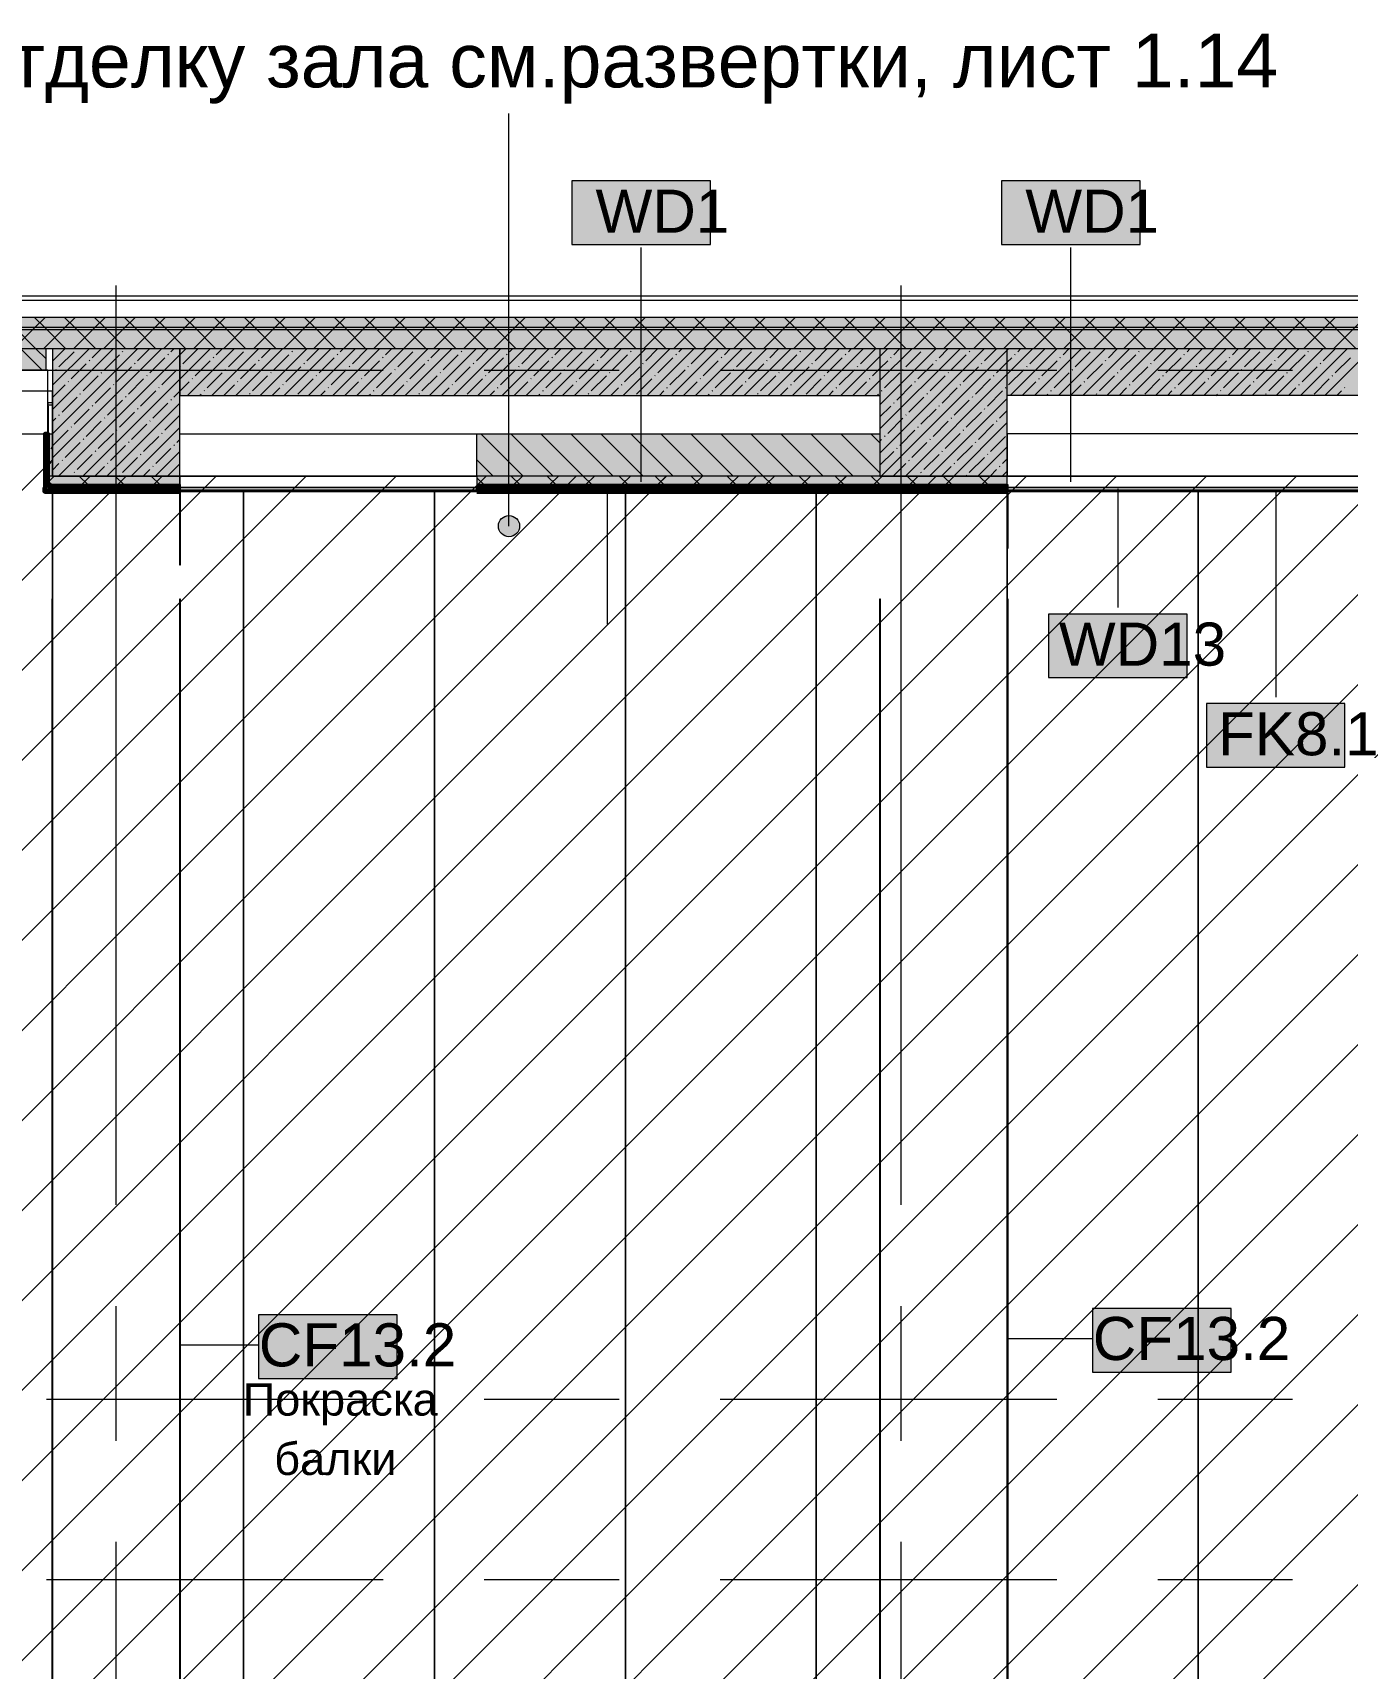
# Model space of a CAD drawing. Header units: millimetres. Extents: x -3817 to 677485, y -22715 to 103890.
# Drawn here: x 349109 to 355306, y 22800 to 30509 of the extents above; entities that cross this region are included whole.
import ezdxf

# ---------------------------------------------------------------- set-up
doc = ezdxf.new("R2010")
doc.units = ezdxf.units.MM
doc.layers.add('PDF _Геометрия', color=7, linetype='Continuous', true_color=0x1d1d1d)
doc.layers.add('PDF _Сплошная заливка', color=7, linetype='Continuous', true_color=0xffffff)
doc.layers.add('PDF _Текст', color=7, linetype='Continuous')
doc.styles.add('PDF GOST-Common', font='arial.ttf')

msp = doc.modelspace()

# ---------------------------------------------------------------- hatches: boundary and pattern name
at = {"layer": 'PDF _Сплошная заливка', "transparency": 33554559}
h = msp.add_hatch(color=256, dxfattribs=at)
h.paths.add_polyline_path([(361002.9, 29119), (361002.9, 29169), (346903.1, 29169), (346903.1, 29119), (360902.9, 29119)], flags=0)
h.paths.add_polyline_path([(345591.4, 29119), (346003.1, 29119), (346003.1, 29169), (345103.1, 29169), (345103.1, 29119)], flags=0)
h.paths.add_polyline_path([(344203.1, 29119), (344203.1, 29169), (343303.1, 29169), (343303.1, 29119), (343578.4, 29119)], flags=0)
h.paths.add_polyline_path([(342403.1, 29119), (342403.1, 29169), (340981.9, 29169), (340981.9, 29119), (342236.4, 29119)], flags=0)
h = msp.add_hatch(color=256, dxfattribs=at)
h.paths.add_polyline_path([(360902.9, 29019), (360902.9, 29119), (346903.1, 29119), (346903.1, 29019), (359682.5, 29019)], flags=0)
h.paths.add_polyline_path([(342403.1, 29019), (342403.1, 29119), (340981.9, 29119), (340981.9, 29019), (342236.4, 29019)], flags=0)
h.paths.add_polyline_path([(344203.1, 29019), (344203.1, 29119), (343303.1, 29119), (343303.1, 29019), (343578.4, 29019)], flags=0)
h.paths.add_polyline_path([(345103.1, 29019), (346003.1, 29019), (346003.1, 29119), (345103.1, 29119)], flags=0)
h = msp.add_hatch(color=256, dxfattribs=at)
h.paths.add_polyline_path([(347841.1, 28819), (347841.1, 28919), (349172.4, 28919), (349172.4, 29019), (346903.1, 29019), (346903.1, 28819), (347604.4, 28819)], flags=0)
h.paths.add_polyline_path([(341602.9, 28819), (342062.9, 28819), (342062.9, 28909), (342403.1, 28909), (342403.1, 29019), (341602.9, 29019), (341602.9, 28876.4)], flags=0)
h.paths.add_polyline_path([(341002.9, 28819), (341002.9, 29019), (340753.1, 29019), (340753.1, 28819), (340894.3, 28819)], flags=0)
h.paths.add_polyline_path([(343303.1, 28819), (344203.1, 28819), (344203.1, 29019), (343303.1, 29019)], flags=0)
h.paths.add_polyline_path([(345383.1, 28819), (345403.1, 28819), (345403.1, 29019), (345103.1, 29019), (345103.1, 28819)], flags=0)
for color, points in [(256, [(349202.9, 28419.1), (349802.9, 28419.2), (349802.9, 29019), (349202.9, 29019), (349202.9, 28441.7)]), (256, [(353102.9, 28419), (353702.9, 28419.7), (353702.9, 29019), (353102.9, 29019), (353102.9, 28419.5)]), (256, [(352972.5, 28419), (353102.9, 28419), (353102.9, 28619), (351202.9, 28619), (351202.9, 28419)]), (7, [(351354.2, 28133.4), (351389.5, 28148), (351404.2, 28183.4), (351389.5, 28218.7), (351354.2, 28233.4), (351318.8, 28218.7), (351304.2, 28183.4), (351318.8, 28148)])]:
    msp.add_hatch(color=color, dxfattribs=at).paths.add_polyline_path(points)
h = msp.add_hatch(color=256, dxfattribs=at)
h.paths.add_polyline_path([(359682.5, 28799), (360302.9, 28799), (360302.9, 29019), (357902.9, 29019), (357902.9, 28799), (358340.5, 28799)], flags=0)
h.paths.add_polyline_path([(357302.9, 28799), (357302.9, 29019), (353702.9, 29019), (353702.9, 28799), (356998.5, 28799)], flags=0)
h.paths.add_polyline_path([(353102.9, 28799), (353102.9, 29019), (349802.9, 29019), (349802.9, 28799), (352972.5, 28799)], flags=0)
at = {"layer": 'PDF _Сплошная заливка', "true_color": 0xff0080, "transparency": 33554559}
msp.add_hatch(color=230, dxfattribs=at).paths.add_polyline_path([(349165.9, 28366), (349182.9, 28366), (349180.9, 28618.5), (349165.9, 28618.5), (349165.9, 28582.3)])
at = {"layer": 'PDF _Сплошная заливка', "transparency": 33554559}
h = msp.add_hatch(color=256, dxfattribs=at)
h.paths.add_polyline_path([(357242.9, 28418.5), (357242.9, 28618.5), (355462.9, 28618.5), (355462.9, 28418.5), (356998.5, 28418.5)], flags=0)
h.paths.add_polyline_path([(353702.9, 28418.5), (353702.7, 28419), (353642.9, 28418.5)], flags=0)
h = msp.add_hatch(color=256, dxfattribs=at)
h.paths.add_polyline_path([(349182.9, 28379), (349802.9, 28379.1), (349802.9, 28419), (349182.9, 28419)], flags=0)
h.paths.add_polyline_path([(351202.9, 28379.2), (353702.9, 28379.5), (353702.9, 28419), (351202.9, 28419), (351202.9, 28397)], flags=0)
h.paths.add_polyline_path([(355462.9, 28379.7), (357862.9, 28380), (357862.9, 28419), (355462.9, 28418.5), (355462.9, 28397)], flags=0)
at = {"layer": 'PDF _Сплошная заливка', "true_color": 0xff8000, "transparency": 33554559}
h = msp.add_hatch(color=30, dxfattribs=at)
h.paths.add_polyline_path([(349802.9, 28349), (349802.9, 28366), (349165.9, 28366), (349165.9, 28349)], flags=0)
h.paths.add_polyline_path([(357849.9, 28349), (357849.9, 28366), (355462.9, 28366), (355462.9, 28349), (357832.9, 28349)], flags=0)
h.paths.add_polyline_path([(352972.5, 28349), (353702.9, 28351), (353702.9, 28366), (351202.9, 28366), (351202.9, 28349)], flags=0)

# ---------------------------------------------------------------- linework, layer by layer
at = {"layer": 'PDF _Геометрия', "color": 7, "lineweight": 9}
for points in [[(351354.2, 28183.4), (351354.2, 30129.1)], [(351977.3, 28392.8), (351977.1, 29497.3)], [(354003, 28392.5), (354003, 29497.3)], [(346903.1, 29249), (360902.9, 29249), (361052.9, 29249), (361132.9, 29249), (361132.9, 28419)], [(346903.1, 29169), (360902.9, 29169), (361002.9, 29169), (361052.9, 29169), (361052.9, 28419)], [(361002.9, 28419), (361002.9, 29119), (360902.9, 29119), (346903.1, 29119)], [(361027.9, 29109), (346903.1, 29109)], [(349172.4, 29019), (346903.1, 29019)], [(360302.9, 29019), (349802.9, 29019)], [(349202.9, 28419), (349182.9, 28419)], [(349802.9, 28379.1), (349202.9, 28379), (349182.9, 28379)], [(353702.9, 28379.5), (351202.9, 28379.2)], [(351817, 28357.5), (351817, 27720.8)], [(354223.7, 28359.5), (354223.7, 27799.4)], [(354968.3, 28352), (354968.3, 27376.8)], [(349803.9, 24324.3), (350173.8, 24324.3)], [(353704.9, 24354.3), (354104.9, 24354.3)]]:
    msp.add_lwpolyline(points, dxfattribs=at)
for points in [[(352303.7, 29811.2), (351650.6, 29811.2), (351650.6, 29511.2), (352303.7, 29511.2)], [(354329.5, 29811.2), (353676.4, 29811.2), (353676.4, 29511.2), (354329.5, 29511.2)], [(349802.9, 29019), (349202.9, 29019), (349202.9, 28419), (349802.9, 28419)], [(353702.9, 29019), (353102.9, 29019), (353102.9, 28419), (353702.9, 28419)], [(354550.3, 27769.2), (353897.2, 27769.2), (353897.2, 27469.2), (354550.3, 27469.2)], [(355294.8, 27346.7), (354641.7, 27346.7), (354641.7, 27046.7), (355294.8, 27046.7)], [(350827, 24466.2), (350173.8, 24466.2), (350173.8, 24166.2), (350827, 24166.2)], [(354758, 24496.2), (354104.9, 24496.2), (354104.9, 24196.2), (354758, 24196.2)]]:
    msp.add_lwpolyline(points, close=True, dxfattribs=at)
at = {"layer": 'PDF _Геометрия', "color": 253, "lineweight": 9, "true_color": 0xaaaaaa}
for points in [[(349502.9, 24983.7), (349502.9, 26817.1), (349502.9, 29317.1)], [(353202.9, 24983.7), (353202.9, 26817.1), (353202.9, 29317.1)], [(349174.1, 28919), (350761.6, 28919)], [(351237.9, 28919), (351872.9, 28919)], [(352349.1, 28919), (353936.6, 28919)], [(354412.9, 28919), (355047.9, 28919)], [(349502.9, 23872.4), (349502.9, 24507.4)], [(353202.9, 23872.4), (353202.9, 24507.4)], [(349174.1, 24069), (350761.6, 24069)], [(351237.9, 24069), (351872.9, 24069)], [(352349.1, 24069), (353936.6, 24069)], [(354412.9, 24069), (355047.9, 24069)], [(349502.9, 21808.7), (349502.9, 23396.2)], [(353202.9, 21808.7), (353202.9, 23396.2)], [(349174.1, 23219), (350761.6, 23219)], [(351237.9, 23219), (351872.9, 23219)], [(352349.1, 23219), (353936.6, 23219)], [(354412.9, 23219), (355047.9, 23219)]]:
    msp.add_lwpolyline(points, dxfattribs=at)
at = {"layer": 'PDF _Геометрия', "color": 9, "lineweight": 9, "true_color": 0xc0c0c0}
for points in [[(360302.9, 29019), (360302.9, 28799), (358122.9, 28799), (360302.9, 28799), (360302.9, 28779), (360302.9, 28419), (360652.9, 28419), (360682.9, 28419), (360902.9, 28419), (360902.9, 29019), (346903.1, 29019), (346903.1, 29269), (360902.9, 29269), (361132.9, 29269), (361152.9, 29269), (361152.9, 28419), (361152.9, 27519), (361152.9, 25697), (361852.9, 25697), (364952.9, 25697), (366180.5, 25697)], [(346903.1, 29019), (346903.1, 28819), (347841.1, 28819), (347841.1, 28919), (349172.4, 28919), (349172.4, 29019)], [(349802.9, 29019), (349802.9, 28799), (353102.9, 28799)], [(349182.9, 28618.5), (349180.9, 28618.5), (349180.9, 28749), (349182.9, 28749), (349182.9, 28618.5), (349202.9, 28618.5), (349202.9, 28819), (349182.9, 28819)], [(349180.9, 28766), (349202.9, 28766), (349202.9, 28819), (349180.9, 28819)], [(349202.9, 28766), (349202.9, 28753), (349180.9, 28753)], [(349802.9, 28419.1), (349802.9, 28366.1), (349202.9, 28366), (349182.9, 28366), (349182.9, 28379), (349182.9, 28419), (349182.9, 28618.5), (349182.9, 28766)], [(357302.9, 28799), (353702.9, 28799)], [(349181.9, 28751), (349181.9, 28753)], [(349202.9, 28419), (349202.9, 28618.5)], [(351202.9, 28419), (351202.9, 28619), (353102.9, 28619), (353102.9, 28419), (351202.9, 28419), (349802.9, 28419), (349802.9, 28619), (351202.9, 28619)], [(355462.9, 28618.5), (357242.9, 28618.5), (357242.9, 28418.5), (355462.9, 28418.5), (353702.9, 28418.5), (353642.9, 28418.5)], [(355462.9, 28418.5), (355462.9, 28618.5), (353702.9, 28618.5), (353702.9, 28418.5)], [(342052.9, 21345.9), (349202.9, 28495.9)], [(342052.9, 20921.6), (349550.3, 28419)], [(342052.9, 20497.4), (349974.5, 28419)], [(342052.9, 20073.1), (350398.8, 28419)], [(342052.9, 19648.9), (350823, 28419)], [(342052.9, 19224.6), (351247.3, 28419)], [(342052.9, 18800.3), (351671.6, 28419)], [(342052.9, 18376.1), (352095.8, 28419)], [(342052.9, 17951.8), (352520.1, 28419)], [(342052.9, 17527.5), (352944.4, 28419)], [(342099.6, 17150), (353368.6, 28419)], [(342523.9, 17150), (353792.9, 28419)], [(342948.2, 17150), (354217.2, 28419)], [(343372.4, 17150), (354641.4, 28419)], [(343796.7, 17150), (355065.7, 28419)], [(344220.9, 17150), (355489.9, 28419)], [(344645.2, 17150), (355914.2, 28419)], [(345069.5, 17150), (356338.5, 28419)], [(345493.7, 17150), (356762.7, 28419)], [(345918, 17150), (357187, 28419)], [(346342.3, 17150), (357611.3, 28419)], [(349804.9, 28366), (351202.9, 28366), (351202.9, 28353), (351202.9, 28351), (349804.9, 28351), (349804.9, 27999), (349802.9, 27999), (349802.9, 28379.1), (349804.9, 28379.1), (349804.9, 28353), (351202.9, 28353), (349804.9, 28353)], [(353102.9, 28419.5), (351202.9, 28419.2), (351202.9, 28366.2), (353702.9, 28366.5), (353702.9, 28419.5)], [(353702.9, 28366), (353702.9, 28353)], [(353705.9, 28366), (355462.9, 28366), (355462.9, 28353), (353705.9, 28353)], [(346766.5, 17150), (357882.9, 28266.4)], [(347190.8, 17150), (357882.9, 27842.1)], [(347615.1, 17150), (357882.9, 27417.8)], [(348039.3, 17150), (357882.9, 26993.6)], [(348463.6, 17150), (357882.9, 26569.3)], [(348887.9, 17150), (357882.9, 26145)], [(349312.1, 17150), (357882.9, 25720.8)]]:
    msp.add_lwpolyline(points, dxfattribs=at)
at = {"layer": 'PDF _Геометрия', "lineweight": 9}
for points in [[(349124.7, 29019), (349024.7, 29119), (348974.7, 29169)], [(349018.9, 29019), (349118.9, 29119), (349168.9, 29169)], [(349266.1, 29019), (349166.1, 29119), (349116.1, 29169)], [(349160.3, 29019), (349260.3, 29119), (349310.3, 29169)], [(349407.5, 29019), (349307.5, 29119), (349257.5, 29169)], [(349301.7, 29019), (349401.7, 29119), (349451.7, 29169)], [(349548.9, 29019), (349448.9, 29119), (349398.9, 29169)], [(349443.1, 29019), (349543.1, 29119), (349593.1, 29169)], [(349690.4, 29019), (349590.4, 29119), (349540.4, 29169)], [(349584.6, 29019), (349684.6, 29119), (349734.6, 29169)], [(349831.8, 29019), (349731.8, 29119), (349681.8, 29169)], [(349726, 29019), (349826, 29119), (349876, 29169)], [(349973.2, 29019), (349873.2, 29119), (349823.2, 29169)], [(349867.4, 29019), (349967.4, 29119), (350017.4, 29169)], [(350114.6, 29019), (350014.6, 29119), (349964.6, 29169)], [(350008.8, 29019), (350108.8, 29119), (350158.8, 29169)], [(350256.1, 29019), (350156.1, 29119), (350106.1, 29169)], [(350150.3, 29019), (350250.3, 29119), (350300.3, 29169)], [(350397.5, 29019), (350297.5, 29119), (350247.5, 29169)], [(350291.7, 29019), (350391.7, 29119), (350441.7, 29169)], [(350538.9, 29019), (350438.9, 29119), (350388.9, 29169)], [(350433.1, 29019), (350533.1, 29119), (350583.1, 29169)], [(350680.3, 29019), (350580.3, 29119), (350530.3, 29169)], [(350574.5, 29019), (350674.5, 29119), (350724.5, 29169)], [(350821.7, 29019), (350721.7, 29119), (350671.7, 29169)], [(350715.9, 29019), (350815.9, 29119), (350865.9, 29169)], [(350963.2, 29019), (350863.2, 29119), (350813.2, 29169)], [(350857.4, 29019), (350957.4, 29119), (351007.4, 29169)], [(351104.6, 29019), (351004.6, 29119), (350954.6, 29169)], [(350998.8, 29019), (351098.8, 29119), (351148.8, 29169)], [(351246, 29019), (351146, 29119), (351096, 29169)], [(351140.2, 29019), (351240.2, 29119), (351290.2, 29169)], [(351387.4, 29019), (351287.4, 29119), (351237.4, 29169)], [(351281.6, 29019), (351381.6, 29119), (351431.6, 29169)], [(351528.8, 29019), (351428.8, 29119), (351378.8, 29169)], [(351423, 29019), (351523, 29119), (351573, 29169)], [(351670.3, 29019), (351570.3, 29119), (351520.3, 29169)], [(351564.5, 29019), (351664.5, 29119), (351714.5, 29169)], [(351811.7, 29019), (351711.7, 29119), (351661.7, 29169)], [(351705.9, 29019), (351805.9, 29119), (351855.9, 29169)], [(351953.1, 29019), (351853.1, 29119), (351803.1, 29169)], [(351847.3, 29019), (351947.3, 29119), (351997.3, 29169)], [(352094.5, 29019), (351994.5, 29119), (351944.5, 29169)], [(351988.7, 29019), (352088.7, 29119), (352138.7, 29169)], [(352236, 29019), (352136, 29119), (352086, 29169)], [(352130.2, 29019), (352230.1, 29119), (352280.1, 29169)], [(352377.4, 29019), (352277.4, 29119), (352227.4, 29169)], [(352271.6, 29019), (352371.6, 29119), (352421.6, 29169)], [(352518.8, 29019), (352418.8, 29119), (352368.8, 29169)], [(352413, 29019), (352513, 29119), (352563, 29169)], [(352660.2, 29019), (352560.2, 29119), (352510.2, 29169)], [(352554.4, 29019), (352654.4, 29119), (352704.4, 29169)], [(352801.6, 29019), (352701.6, 29119), (352651.6, 29169)], [(352695.8, 29019), (352795.8, 29119), (352845.8, 29169)], [(352943.1, 29019), (352843.1, 29119), (352793.1, 29169)], [(352837.3, 29019), (352937.3, 29119), (352987.3, 29169)], [(353084.5, 29019), (352984.5, 29119), (352934.5, 29169)], [(352978.7, 29019), (353078.7, 29119), (353128.7, 29169)], [(353225.9, 29019), (353125.9, 29119), (353075.9, 29169)], [(353120.1, 29019), (353220.1, 29119), (353270.1, 29169)], [(353367.3, 29019), (353267.3, 29119), (353217.3, 29169)], [(353261.5, 29019), (353361.5, 29119), (353411.5, 29169)], [(353508.7, 29019), (353408.7, 29119), (353358.7, 29169)], [(353402.9, 29019), (353502.9, 29119), (353552.9, 29169)], [(353650.2, 29019), (353550.2, 29119), (353500.2, 29169)], [(353544.4, 29019), (353644.4, 29119), (353694.4, 29169)], [(353791.6, 29019), (353691.6, 29119), (353641.6, 29169)], [(353685.8, 29019), (353785.8, 29119), (353835.8, 29169)], [(353933, 29019), (353833, 29119), (353783, 29169)], [(353827.2, 29019), (353927.2, 29119), (353977.2, 29169)], [(354074.4, 29019), (353974.4, 29119), (353924.4, 29169)], [(353968.6, 29019), (354068.6, 29119), (354118.6, 29169)], [(354215.8, 29019), (354115.8, 29119), (354065.8, 29169)], [(354110, 29019), (354210, 29119), (354260, 29169)], [(354172.9, 28799), (354392.9, 29019), (354492.9, 29119), (354542.9, 29169)], [(354357.3, 29019), (354257.3, 29119), (354207.3, 29169)], [(354251.5, 29019), (354351.5, 29119), (354401.5, 29169)], [(354498.7, 29019), (354398.7, 29119), (354348.7, 29169)], [(354640.1, 29019), (354540.1, 29119), (354490.1, 29169)], [(354534.3, 29019), (354634.3, 29119), (354684.3, 29169)], [(354781.5, 29019), (354681.5, 29119), (354631.5, 29169)], [(354675.7, 29019), (354775.7, 29119), (354825.7, 29169)], [(354923, 29019), (354823, 29119), (354773, 29169)], [(354817.2, 29019), (354917.2, 29119), (354967.2, 29169)], [(355064.4, 29019), (354964.4, 29119), (354914.4, 29169)], [(354958.6, 29019), (355058.6, 29119), (355108.6, 29169)], [(355205.8, 29019), (355105.8, 29119), (355055.8, 29169)], [(355100, 29019), (355200, 29119), (355250, 29169)], [(355347.2, 29019), (355247.2, 29119), (355197.2, 29169)], [(355241.4, 29019), (355341.4, 29119), (355391.4, 29169)], [(349154, 28919), (349054, 29019)], [(349172.4, 28971.3), (349124.7, 29019)], [(349202.9, 28961.2), (349260.7, 29019)], [(349202.9, 28847.2), (349374.7, 29019)], [(349202.9, 28733.1), (349488.8, 29019)], [(349202.9, 28619.1), (349602.8, 29019)], [(349202.9, 28505), (349716.9, 29019)], [(349202.9, 29018.2), (349203.7, 29019)], [(349230.9, 28419), (349802.9, 28991), (349830.9, 29019)], [(349233.1, 28934.4), (349304.4, 29005.7)], [(349345, 28419), (349802.9, 28876.9), (349945, 29019)], [(349389.9, 28977.2), (349431.7, 29019)], [(349447, 28920.2), (349518.2, 28991.4)], [(349532.5, 29005.7), (349534.9, 29008.1)], [(349603.8, 28962.9), (349659.8, 29019)], [(349746.3, 28991.4), (349748.7, 28993.8)], [(349760.6, 29005.7), (349773.9, 29019)], [(349817.6, 28948.7), (349887.9, 29019)], [(349839, 28799), (350059, 29019)], [(349953.1, 28799), (350173.1, 29019)], [(349974.4, 28991.4), (350002, 29019)], [(350031.5, 28934.4), (350102.7, 29005.7)], [(350067.1, 28799), (350287.1, 29019)], [(350181.2, 28799), (350401.2, 29019)], [(350188.3, 28977.2), (350230.1, 29019)], [(350245.3, 28920.2), (350316.6, 28991.4)], [(350295.2, 28799), (350515.2, 29019)], [(350330.8, 29005.7), (350333.2, 29008.1)], [(350402.1, 28962.9), (350458.2, 29019)], [(350409.3, 28799), (350629.3, 29019)], [(350523.3, 28799), (350743.3, 29019)], [(350544.7, 28991.4), (350547.1, 28993.8)], [(350558.9, 29005.7), (350572.2, 29019)], [(350616, 28948.7), (350686.3, 29019)], [(350637.4, 28799), (350857.4, 29019)], [(350751.4, 28799), (350971.4, 29019)], [(350772.8, 28991.4), (350800.3, 29019)], [(350829.8, 28934.4), (350901.1, 29005.7)], [(350865.5, 28799), (351085.5, 29019)], [(350979.5, 28799), (351199.5, 29019)], [(350986.6, 28977.2), (351028.4, 29019)], [(351043.6, 28920.2), (351114.9, 28991.4)], [(351093.6, 28799), (351313.6, 29019)], [(351129.2, 29005.7), (351131.6, 29008.1)], [(351200.5, 28962.9), (351256.5, 29019)], [(351207.6, 28799), (351427.6, 29019)], [(351321.7, 28799), (351541.7, 29019)], [(351343, 28991.4), (351345.4, 28993.8)], [(351357.3, 29005.7), (351370.6, 29019)], [(351414.3, 28948.7), (351484.6, 29019)], [(351435.7, 28799), (351655.7, 29019)], [(351549.8, 28799), (351769.8, 29019)], [(351571.1, 28991.4), (351598.7, 29019)], [(351628.2, 28934.4), (351699.4, 29005.7)], [(351663.8, 28799), (351883.8, 29019)], [(351777.9, 28799), (351997.9, 29019)], [(351785, 28977.2), (351826.8, 29019)], [(351842, 28920.2), (351913.3, 28991.4)], [(351891.9, 28799), (352111.9, 29019)], [(351927.5, 29005.7), (351929.9, 29008.1)], [(351998.8, 28962.9), (352054.9, 29019)], [(352006, 28799), (352226, 29019)], [(352120, 28799), (352340, 29019)], [(352141.4, 28991.4), (352143.7, 28993.8)], [(352155.6, 29005.7), (352168.9, 29019)], [(352212.7, 28948.7), (352283, 29019)], [(352234.1, 28799), (352454.1, 29019)], [(352348.1, 28799), (352568.1, 29019)], [(352369.5, 28991.4), (352397, 29019)], [(352426.5, 28934.4), (352497.8, 29005.7)], [(352462.2, 28799), (352682.2, 29019)], [(352576.2, 28799), (352796.2, 29019)], [(352583.3, 28977.2), (352625.1, 29019)], [(352640.3, 28920.2), (352711.6, 28991.4)], [(352690.3, 28799), (352910.3, 29019)], [(352725.9, 29005.7), (352728.2, 29008.1)], [(352797.2, 28962.9), (352853.2, 29019)], [(352804.3, 28799), (353024.3, 29019)], [(352918.3, 28799), (353102.9, 28983.5), (353138.3, 29019)], [(352939.7, 28991.4), (352942.1, 28993.8)], [(352954, 29005.7), (352967.3, 29019)], [(353011, 28948.7), (353081.3, 29019)], [(353032.4, 28799), (353102.9, 28869.5), (353252.4, 29019)], [(353102.9, 28755.4), (353366.4, 29019)], [(353102.9, 28641.4), (353480.5, 29019)], [(353102.9, 28527.3), (353594.5, 29019)], [(353108.6, 28419), (353702.9, 29013.3), (353708.6, 29019)], [(353167.8, 28991.4), (353195.4, 29019)], [(353222.6, 28419), (353702.9, 28899.3), (353822.6, 29019)], [(353224.8, 28934.4), (353296.1, 29005.7)], [(353381.7, 28977.2), (353423.5, 29019)], [(353438.7, 28920.2), (353510, 28991.4)], [(353524.2, 29005.7), (353526.6, 29008.1)], [(353595.5, 28962.9), (353651.6, 29019)], [(353716.7, 28799), (353936.7, 29019)], [(353738.1, 28991.4), (353740.4, 28993.8)], [(353752.3, 29005.7), (353765.6, 29019)], [(353809.3, 28948.7), (353879.7, 29019)], [(353830.7, 28799), (354050.7, 29019)], [(353944.8, 28799), (354164.8, 29019)], [(353966.2, 28991.4), (353993.7, 29019)], [(354023.2, 28934.4), (354094.5, 29005.7)], [(354058.8, 28799), (354278.8, 29019)], [(354180, 28977.2), (354221.8, 29019)], [(354237, 28920.2), (354308.3, 28991.4)], [(354286.9, 28799), (354506.9, 29019)], [(354322.6, 29005.7), (354324.9, 29008.1)], [(354393.8, 28962.9), (354449.9, 29019)], [(354401, 28799), (354621, 29019)], [(354515, 28799), (354735, 29019)], [(354536.4, 28991.4), (354538.8, 28993.8)], [(354550.7, 29005.7), (354564, 29019)], [(354607.7, 28948.7), (354678, 29019)], [(354629.1, 28799), (354849.1, 29019)], [(354743.1, 28799), (354963.1, 29019)], [(354764.5, 28991.4), (354792.1, 29019)], [(354821.5, 28934.4), (354892.8, 29005.7)], [(354857.2, 28799), (355077.2, 29019)], [(354971.2, 28799), (355191.2, 29019)], [(354978.3, 28977.2), (355020.2, 29019)], [(355035.4, 28920.2), (355106.7, 28991.4)], [(355085.3, 28799), (355305.3, 29019)], [(355120.9, 29005.7), (355123.3, 29008.1)], [(355192.2, 28962.9), (355248.3, 29019)], [(355199.3, 28799), (355419.3, 29019)], [(349218.9, 28920.2), (349221.2, 28922.5)], [(349290.1, 28877.4), (349361.4, 28948.7)], [(349375.7, 28962.9), (349378, 28965.3)], [(349504, 28863.1), (349575.3, 28934.4)], [(349589.5, 28948.7), (349591.9, 28951)], [(349660.8, 28905.9), (349732.1, 28977.2)], [(349717.8, 28848.9), (349789.1, 28920.2)], [(349803.4, 28934.4), (349805.7, 28936.8)], [(349874.6, 28891.7), (349945.9, 28962.9)], [(349960.2, 28977.2), (349962.6, 28979.6)], [(350017.2, 28920.2), (350019.6, 28922.5)], [(350088.5, 28877.4), (350159.8, 28948.7)], [(350174, 28962.9), (350176.4, 28965.3)], [(350302.3, 28863.1), (350373.6, 28934.4)], [(350387.9, 28948.7), (350390.2, 28951)], [(350459.1, 28905.9), (350530.4, 28977.2)], [(350516.2, 28848.9), (350587.5, 28920.2)], [(350601.7, 28934.4), (350604.1, 28936.8)], [(350673, 28891.7), (350744.3, 28962.9)], [(350758.5, 28977.2), (350760.9, 28979.6)], [(350815.6, 28920.2), (350817.9, 28922.5)], [(350886.8, 28877.4), (350958.1, 28948.7)], [(350972.4, 28962.9), (350974.7, 28965.3)], [(351100.7, 28863.1), (351172, 28934.4)], [(351186.2, 28948.7), (351188.6, 28951)], [(351257.5, 28905.9), (351328.8, 28977.2)], [(351314.5, 28848.9), (351385.8, 28920.2)], [(351400.1, 28934.4), (351402.4, 28936.8)], [(351471.3, 28891.7), (351542.6, 28962.9)], [(351556.9, 28977.2), (351559.2, 28979.6)], [(351613.9, 28920.2), (351616.3, 28922.5)], [(351685.2, 28877.4), (351756.5, 28948.7)], [(351770.7, 28962.9), (351773.1, 28965.3)], [(351899, 28863.1), (351970.3, 28934.4)], [(351984.6, 28948.7), (351986.9, 28951)], [(352055.8, 28905.9), (352127.1, 28977.2)], [(352112.9, 28848.9), (352184.1, 28920.2)], [(352198.4, 28934.4), (352200.8, 28936.8)], [(352269.7, 28891.7), (352341, 28962.9)], [(352355.2, 28977.2), (352357.6, 28979.6)], [(352412.2, 28920.2), (352414.6, 28922.5)], [(352483.5, 28877.4), (352554.8, 28948.7)], [(352569.1, 28962.9), (352571.4, 28965.3)], [(352697.4, 28863.1), (352768.6, 28934.4)], [(352782.9, 28948.7), (352785.3, 28951)], [(352854.2, 28905.9), (352925.5, 28977.2)], [(352911.2, 28848.9), (352982.5, 28920.2)], [(352996.7, 28934.4), (352999.1, 28936.8)], [(353068, 28891.7), (353102.9, 28926.5), (353139.3, 28962.9)], [(353153.6, 28977.2), (353155.9, 28979.6)], [(353210.6, 28920.2), (353213, 28922.5)], [(353281.9, 28877.4), (353353.1, 28948.7)], [(353367.4, 28962.9), (353369.8, 28965.3)], [(353495.7, 28863.1), (353567, 28934.4)], [(353581.2, 28948.7), (353583.6, 28951)], [(353652.5, 28905.9), (353702.9, 28956.3), (353723.8, 28977.2)], [(353709.5, 28848.9), (353780.8, 28920.2)], [(353795.1, 28934.4), (353797.5, 28936.8)], [(353866.4, 28891.7), (353937.6, 28962.9)], [(353951.9, 28977.2), (353954.3, 28979.6)], [(354008.9, 28920.2), (354011.3, 28922.5)], [(354080.2, 28877.4), (354151.5, 28948.7)], [(354165.7, 28962.9), (354168.1, 28965.3)], [(354294.1, 28863.1), (354365.3, 28934.4)], [(354379.6, 28948.7), (354382, 28951)], [(354450.9, 28905.9), (354522.2, 28977.2)], [(354507.9, 28848.9), (354579.2, 28920.2)], [(354593.4, 28934.4), (354595.8, 28936.8)], [(354664.7, 28891.7), (354736, 28962.9)], [(354750.2, 28977.2), (354752.6, 28979.6)], [(354807.3, 28920.2), (354809.6, 28922.5)], [(354878.6, 28877.4), (354949.8, 28948.7)], [(354964.1, 28962.9), (354966.5, 28965.3)], [(355092.4, 28863.1), (355163.7, 28934.4)], [(355177.9, 28948.7), (355180.3, 28951)], [(355249.2, 28905.9), (355320.5, 28977.2)], [(349202.9, 28904.2), (349204.6, 28905.9)], [(349202.9, 28790.1), (349261.6, 28848.9)], [(349275.9, 28863.1), (349278.3, 28865.5)], [(349347.2, 28820.4), (349418.4, 28891.7)], [(349404.2, 28763.3), (349475.5, 28834.6)], [(349432.7, 28905.9), (349435.1, 28908.3)], [(349489.7, 28848.9), (349492.1, 28851.3)], [(349561, 28806.1), (349632.3, 28877.4)], [(349646.5, 28891.7), (349648.9, 28894)], [(349703.6, 28834.6), (349705.9, 28837)], [(349774.9, 28791.9), (349802.9, 28819.9), (349846.1, 28863.1)], [(349860.4, 28877.4), (349862.8, 28879.8)], [(349931.7, 28834.6), (350002.9, 28905.9)], [(350010.1, 28799), (350060, 28848.9)], [(350074.2, 28863.1), (350076.6, 28865.5)], [(350145.5, 28820.4), (350216.8, 28891.7)], [(350231, 28905.9), (350233.4, 28908.3)], [(350238.2, 28799), (350273.8, 28834.6)], [(350288.1, 28848.9), (350290.4, 28851.3)], [(350359.4, 28806.1), (350430.6, 28877.4)], [(350444.9, 28891.7), (350447.3, 28894)], [(350501.9, 28834.6), (350504.3, 28837)], [(350580.3, 28799), (350644.5, 28863.1)], [(350658.7, 28877.4), (350661.1, 28879.8)], [(350730, 28834.6), (350801.3, 28905.9)], [(350808.4, 28799), (350858.3, 28848.9)], [(350872.6, 28863.1), (350874.9, 28865.5)], [(350943.9, 28820.4), (351015.1, 28891.7)], [(351029.4, 28905.9), (351031.8, 28908.3)], [(351036.5, 28799), (351072.2, 28834.6)], [(351086.4, 28848.9), (351088.8, 28851.3)], [(351157.7, 28806.1), (351229, 28877.4)], [(351243.2, 28891.7), (351245.6, 28894)], [(351300.3, 28834.6), (351302.6, 28837)], [(351378.7, 28799), (351442.8, 28863.1)], [(351457.1, 28877.4), (351459.4, 28879.8)], [(351528.4, 28834.6), (351599.6, 28905.9)], [(351606.8, 28799), (351656.7, 28848.9)], [(351670.9, 28863.1), (351673.3, 28865.5)], [(351742.2, 28820.4), (351813.5, 28891.7)], [(351827.7, 28905.9), (351830.1, 28908.3)], [(351834.9, 28799), (351870.5, 28834.6)], [(351884.8, 28848.9), (351887.1, 28851.3)], [(351956, 28806.1), (352027.3, 28877.4)], [(352041.6, 28891.7), (352043.9, 28894)], [(352098.6, 28834.6), (352101, 28837)], [(352177, 28799), (352241.2, 28863.1)], [(352255.4, 28877.4), (352257.8, 28879.8)], [(352326.7, 28834.6), (352398, 28905.9)], [(352405.1, 28799), (352455, 28848.9)], [(352469.3, 28863.1), (352471.6, 28865.5)], [(352540.5, 28820.4), (352611.8, 28891.7)], [(352626.1, 28905.9), (352628.5, 28908.3)], [(352633.2, 28799), (352668.8, 28834.6)], [(352683.1, 28848.9), (352685.5, 28851.3)], [(352754.4, 28806.1), (352825.7, 28877.4)], [(352839.9, 28891.7), (352842.3, 28894)], [(352896.9, 28834.6), (352899.3, 28837)], [(352975.4, 28799), (353039.5, 28863.1)], [(353053.8, 28877.4), (353056.1, 28879.8)], [(353125, 28834.6), (353196.3, 28905.9)], [(353182.1, 28777.6), (353253.4, 28848.9)], [(353267.6, 28863.1), (353270, 28865.5)], [(353338.9, 28820.4), (353410.2, 28891.7)], [(353395.9, 28763.3), (353467.2, 28834.6)], [(353424.4, 28905.9), (353426.8, 28908.3)], [(353481.5, 28848.9), (353483.8, 28851.3)], [(353552.7, 28806.1), (353624, 28877.4)], [(353638.3, 28891.7), (353640.6, 28894)], [(353695.3, 28834.6), (353697.7, 28837)], [(353773.7, 28799), (353837.9, 28863.1)], [(353852.1, 28877.4), (353854.5, 28879.8)], [(353923.4, 28834.6), (353994.7, 28905.9)], [(354001.8, 28799), (354051.7, 28848.9)], [(354066, 28863.1), (354068.3, 28865.5)], [(354137.2, 28820.4), (354208.5, 28891.7)], [(354222.8, 28905.9), (354225.1, 28908.3)], [(354229.9, 28799), (354265.5, 28834.6)], [(354279.8, 28848.9), (354282.2, 28851.3)], [(354351.1, 28806.1), (354422.4, 28877.4)], [(354436.6, 28891.7), (354439, 28894)], [(354493.6, 28834.6), (354496, 28837)], [(354572.1, 28799), (354636.2, 28863.1)], [(354650.5, 28877.4), (354652.8, 28879.8)], [(354721.7, 28834.6), (354793, 28905.9)], [(354800.2, 28799), (354850, 28848.9)], [(354864.3, 28863.1), (354866.7, 28865.5)], [(354935.6, 28820.4), (355006.9, 28891.7)], [(355021.1, 28905.9), (355023.5, 28908.3)], [(355028.3, 28799), (355063.9, 28834.6)], [(355078.1, 28848.9), (355080.5, 28851.3)], [(355149.4, 28806.1), (355220.7, 28877.4)], [(355235, 28891.7), (355237.3, 28894)], [(355292, 28834.6), (355294.4, 28837)], [(349247.4, 28720.6), (349318.7, 28791.9)], [(349332.9, 28806.1), (349335.3, 28808.5)], [(349459, 28419), (349802.9, 28762.9)], [(349461.2, 28706.3), (349532.5, 28777.6)], [(349546.8, 28791.9), (349549.1, 28794.2)], [(349618, 28749.1), (349689.3, 28820.4)], [(349675.1, 28692.1), (349746.3, 28763.3)], [(349760.6, 28777.6), (349763, 28780)], [(349896, 28799), (349903.2, 28806.1)], [(349917.4, 28820.4), (349919.8, 28822.7)], [(350131.3, 28806.1), (350133.6, 28808.5)], [(350466.3, 28799), (350487.7, 28820.4)], [(350694.4, 28799), (350701.5, 28806.1)], [(350715.8, 28820.4), (350718.1, 28822.7)], [(350929.6, 28806.1), (350932, 28808.5)], [(351264.6, 28799), (351286, 28820.4)], [(351492.7, 28799), (351499.8, 28806.1)], [(351514.1, 28820.4), (351516.5, 28822.7)], [(351727.9, 28806.1), (351730.3, 28808.5)], [(352063, 28799), (352084.3, 28820.4)], [(352291.1, 28799), (352298.2, 28806.1)], [(352312.4, 28820.4), (352314.8, 28822.7)], [(352526.3, 28806.1), (352528.7, 28808.5)], [(352861.3, 28799), (352882.7, 28820.4)], [(353089.4, 28799), (353096.5, 28806.1)], [(353110.8, 28820.4), (353113.2, 28822.7)], [(353167.8, 28763.3), (353170.2, 28765.7)], [(353239.1, 28720.6), (353310.4, 28791.9)], [(353324.6, 28806.1), (353327, 28808.5)], [(353336.7, 28419), (353702.9, 28785.2)], [(353452.9, 28706.3), (353524.2, 28777.6)], [(353538.5, 28791.9), (353540.8, 28794.2)], [(353609.8, 28749.1), (353681, 28820.4)], [(353887.8, 28799), (353894.9, 28806.1)], [(353909.1, 28820.4), (353911.5, 28822.7)], [(354123, 28806.1), (354125.3, 28808.5)], [(354458, 28799), (354479.4, 28820.4)], [(354686.1, 28799), (354693.2, 28806.1)], [(354707.5, 28820.4), (354709.9, 28822.7)], [(354921.3, 28806.1), (354923.7, 28808.5)], [(355256.4, 28799), (355277.7, 28820.4)], [(349202.9, 28676.1), (349218.9, 28692.1)], [(349233.1, 28706.3), (349235.5, 28708.7)], [(349304.4, 28663.6), (349375.7, 28734.8)], [(349389.9, 28749.1), (349392.3, 28751.5)], [(349447, 28692.1), (349449.3, 28694.4)], [(349518.2, 28649.3), (349589.5, 28720.6)], [(349603.8, 28734.8), (349606.1, 28737.2)], [(349660.8, 28677.8), (349663.2, 28680.2)], [(349732.1, 28635), (349802.9, 28705.9)], [(353102.9, 28698.4), (353153.6, 28749.1)], [(353139.3, 28620.8), (353210.6, 28692.1)], [(353224.8, 28706.3), (353227.2, 28708.7)], [(353296.1, 28663.6), (353367.4, 28734.8)], [(353381.7, 28749.1), (353384, 28751.5)], [(353438.7, 28692.1), (353441.1, 28694.4)], [(353510, 28649.3), (353581.2, 28720.6)], [(353595.5, 28734.8), (353597.9, 28737.2)], [(353652.5, 28677.8), (353654.9, 28680.2)], [(353666.8, 28692.1), (353702.9, 28728.2)], [(349204.6, 28563.8), (349275.9, 28635)], [(349290.1, 28649.3), (349292.5, 28651.7)], [(349361.4, 28606.5), (349432.7, 28677.8)], [(349418.4, 28549.5), (349489.7, 28620.8)], [(349504, 28635), (349506.4, 28637.4)], [(349573.1, 28419), (349802.9, 28648.8)], [(349575.3, 28592.3), (349646.5, 28663.6)], [(349632.3, 28535.2), (349703.6, 28606.5)], [(349717.8, 28620.8), (349720.2, 28623.2)], [(351421.7, 28419), (351221.7, 28619)], [(351563.2, 28419), (351363.2, 28619)], [(351704.6, 28419), (351504.6, 28619)], [(351846, 28419), (351646, 28619)], [(351987.4, 28419), (351787.4, 28619)], [(352128.8, 28419), (351928.8, 28619)], [(352270.3, 28419), (352070.3, 28619)], [(352411.7, 28419), (352211.7, 28619)], [(352553.1, 28419), (352353.1, 28619)], [(352694.5, 28419), (352494.5, 28619)], [(352836, 28419), (352636, 28619)], [(352977.4, 28419), (352777.4, 28619)], [(353102.9, 28434.9), (352918.8, 28619)], [(353102.9, 28576.3), (353060.2, 28619)], [(353125, 28606.5), (353127.4, 28608.9)], [(353196.3, 28563.8), (353267.6, 28635)], [(353281.9, 28649.3), (353284.2, 28651.7)], [(353353.1, 28606.5), (353424.4, 28677.8)], [(353410.2, 28549.5), (353481.5, 28620.8)], [(353450.7, 28419), (353702.9, 28671.2)], [(353495.7, 28635), (353498.1, 28637.4)], [(353567, 28592.3), (353638.3, 28663.6)], [(353624, 28535.2), (353695.3, 28606.5)], [(349261.6, 28506.7), (349332.9, 28578)], [(349347.2, 28592.3), (349349.5, 28594.6)], [(349404.2, 28535.2), (349406.6, 28537.6)], [(349475.5, 28492.5), (349546.8, 28563.8)], [(349561, 28578), (349563.4, 28580.4)], [(349687.1, 28419), (349802.9, 28534.8)], [(349689.3, 28478.2), (349760.6, 28549.5)], [(349774.9, 28563.8), (349777.2, 28566.1)], [(349789.1, 28578), (349802.9, 28591.8)], [(353102.9, 28584.4), (353110.8, 28592.3)], [(353102.9, 28470.3), (353167.8, 28535.2)], [(353182.1, 28549.5), (353184.4, 28551.9)], [(353253.4, 28506.7), (353324.6, 28578)], [(353338.9, 28592.3), (353341.3, 28594.6)], [(353395.9, 28535.2), (353398.3, 28537.6)], [(353467.2, 28492.5), (353538.5, 28563.8)], [(353552.7, 28578), (353555.1, 28580.4)], [(353564.8, 28419), (353702.9, 28557.1)], [(349202.9, 28448), (349233.1, 28478.2)], [(349247.4, 28492.5), (349249.7, 28494.9)], [(349318.7, 28449.7), (349389.9, 28521)], [(349402, 28419), (349447, 28464)], [(349461.2, 28478.2), (349463.6, 28480.6)], [(349532.5, 28435.5), (349603.8, 28506.7)], [(349618, 28521), (349620.4, 28523.4)], [(349630.1, 28419), (349660.8, 28449.7)], [(349675.1, 28464), (349677.4, 28466.3)], [(349746.3, 28421.2), (349802.9, 28477.8)], [(351280.3, 28419), (351202.9, 28496.4)], [(353165.6, 28419), (353224.8, 28478.2)], [(353239.1, 28492.5), (353241.5, 28494.9)], [(353310.4, 28449.7), (353381.7, 28521)], [(353393.7, 28419), (353438.7, 28464)], [(353452.9, 28478.2), (353455.3, 28480.6)], [(353524.2, 28435.5), (353595.5, 28506.7)], [(353609.8, 28521), (353612.1, 28523.4)], [(353621.8, 28419), (353652.5, 28449.7)], [(353666.8, 28464), (353669.2, 28466.3)], [(353681, 28478.2), (353702.9, 28500.1)], [(349210.8, 28419), (349182.9, 28391.1)], [(349199, 28379), (349182.9, 28395.1)], [(349287.9, 28419), (349290.1, 28421.2)], [(349304.4, 28435.5), (349306.8, 28437.8)], [(349368.7, 28379), (349328.7, 28419)], [(349380.5, 28419), (349340.6, 28379)], [(349538.4, 28379), (349498.4, 28419)], [(349550.3, 28419), (349510.3, 28379)], [(349518.2, 28421.2), (349520.6, 28423.6)], [(349708.1, 28379.1), (349668.1, 28419)], [(349720, 28419), (349680, 28379.1)], [(349801.2, 28419), (349802.9, 28420.7)], [(351235.2, 28379.2), (351202.9, 28411.6)], [(351247.5, 28419.2), (351207.5, 28379.2)], [(351404.9, 28379.3), (351364.9, 28419.3)], [(351417.3, 28419.3), (351377.3, 28379.3)], [(351574.6, 28379.3), (351534.6, 28419.3)], [(351587, 28419.3), (351547, 28379.3)], [(351744.3, 28379.3), (351704.3, 28419.3)], [(351756.7, 28419.3), (351716.7, 28379.3)], [(351914, 28379.3), (351874, 28419.3)], [(351926.4, 28419.3), (351886.4, 28379.3)], [(352083.7, 28379.3), (352043.7, 28419.3)], [(352096.2, 28419.3), (352056.2, 28379.3)], [(352253.3, 28379.4), (352213.4, 28419.4)], [(352265.9, 28419.4), (352225.9, 28379.4)], [(352423, 28379.4), (352383, 28419.4)], [(352435.6, 28419.4), (352395.6, 28379.4)], [(352592.7, 28379.4), (352552.7, 28419.4)], [(352605.3, 28419.4), (352565.3, 28379.4)], [(352762.4, 28379.4), (352722.4, 28419.4)], [(352775.1, 28419.4), (352735.1, 28379.4)], [(352932.1, 28379.4), (352892.1, 28419.4)], [(352944.8, 28419.4), (352904.8, 28379.4)], [(353101.8, 28379.5), (353061.8, 28419.4)], [(353114.1, 28419), (353074.5, 28379.4)], [(353271.5, 28379.5), (353231.9, 28419)], [(353283.8, 28419), (353244.2, 28379.5)], [(353279.7, 28419), (353281.9, 28421.2)], [(353296.1, 28435.5), (353298.5, 28437.8)], [(353441.1, 28379.5), (353401.6, 28419)], [(353453.5, 28419), (353414, 28379.5)], [(353510, 28421.2), (353512.3, 28423.6)], [(353610.8, 28379.5), (353571.3, 28419)], [(353623.2, 28419), (353583.7, 28379.5)], [(353678.8, 28419), (353702.9, 28443.1)]]:
    msp.add_lwpolyline(points, dxfattribs=at)
at = {"layer": 'PDF _Геометрия', "color": 9, "lineweight": 9, "true_color": 0xc0c0c0}
for points in [[(347841.1, 28618.5), (349180.9, 28618.5), (349180.9, 28919), (347841.1, 28919)], [(349802.9, 28366.1), (349802.9, 28419.1), (351202.9, 28419.1), (351202.9, 28366.1)], [(353702.9, 28366), (353702.9, 28419), (355462.9, 28419), (355462.9, 28366)], [(353703.9, 28078.5), (353703.9, 28379.1), (353705.9, 28379.1), (353705.9, 28078.5)], [(353702.9, 28351), (353702.9, 28353), (355462.9, 28353), (355462.9, 28351)], [(349202.9, 27841.3), (349202.9, 17599), (349200.9, 17599), (349200.9, 27841.3)], [(349802.9, 17599), (349802.9, 27841.3), (349804.9, 27841.3), (349804.9, 17599)], [(353103.9, 27841.3), (353103.9, 17599), (353101.9, 17599), (353101.9, 27841.3)], [(353703.9, 17599), (353703.9, 27841.3), (353705.9, 27841.3), (353705.9, 17599)]]:
    msp.add_lwpolyline(points, close=True, dxfattribs=at)
at = {"layer": 'PDF _Геометрия', "color": 8, "lineweight": 9, "true_color": 0x808080}
msp.add_lwpolyline([(357882.9, 17150), (357882.9, 28419), (349202.9, 28419), (349202.9, 28819), (342052.9, 28819), (342052.9, 26599), (342052.9, 17150)], close=True, dxfattribs=at)
at = {"layer": 'PDF _Геометрия', "color": 230, "lineweight": 53, "true_color": 0xff0080}
msp.add_lwpolyline([(349182.9, 28366), (349182.9, 28618.5), (349165.9, 28618.5), (349165.9, 28366)], dxfattribs=at)
at = {"layer": 'PDF _Геометрия', "color": 253, "lineweight": 9, "true_color": 0x9b9b9b}
for points in [[(349182.9, 28589), (349187.6, 28589)], [(349199.3, 28555.1), (349194.3, 28546.3)], [(349182.9, 28467.1), (349187.6, 28467.1)], [(349195.2, 28487), (349190.2, 28478.3)], [(349202.9, 28439.3), (349201.4, 28436.7)]]:
    msp.add_lwpolyline(points, dxfattribs=at)
at = {"layer": 'PDF _Геометрия', "color": 250, "lineweight": 9, "true_color": 0x3c3c3c}
for points in [[(349779.8, 28374.3), (349775, 28366.1)], [(352210.5, 28366.4), (352203, 28379.3)], [(352443.6, 28369), (352437.6, 28379.4)], [(352598.4, 28379.4), (352590.8, 28366.4)], [(353031.7, 28366.4), (353024.2, 28379.4)], [(353618.2, 28366.5), (353611.6, 28378.1)]]:
    msp.add_lwpolyline(points, dxfattribs=at)
at = {"layer": 'PDF _Геометрия', "color": 30, "lineweight": 70, "true_color": 0xff8000}
for points in [[(349165.9, 28366), (349165.9, 28349), (349802.9, 28349)], [(349182.9, 28366), (349802.9, 28366)], [(351202.9, 28366), (353702.9, 28366)], [(351202.9, 28349), (353702.9, 28349)]]:
    msp.add_lwpolyline(points, dxfattribs=at)
at = {"layer": 'PDF _Геометрия', "color": 254, "lineweight": 13, "true_color": 0xcccccc}
for points in [[(349202.9, 28349), (349202.9, 27841.3)], [(353702.9, 28349), (353702.9, 22419)]]:
    msp.add_lwpolyline(points, close=True, dxfattribs=at)
at = {"layer": 'PDF _Геометрия', "color": 30, "lineweight": 30, "true_color": 0xff8000}
for points in [[(349802.9, 28349), (349802.9, 28366)], [(351202.9, 28366), (351202.9, 28349), (349804.9, 28349)], [(353702.9, 28349), (353702.9, 28366)], [(355462.9, 28366), (355462.9, 28349), (353705.9, 28349)]]:
    msp.add_lwpolyline(points, dxfattribs=at)
at = {"layer": 'PDF _Геометрия', "color": 254, "lineweight": 13, "true_color": 0xcccccc}
for points in [[(350682.9, 22419), (350102.9, 22419), (350102.9, 28349), (350102.9, 22419)], [(351582.9, 22419), (351002.9, 22419), (351002.9, 28349), (351002.9, 22419)], [(352482.9, 22419), (351902.9, 22419), (351902.9, 28349), (351902.9, 22419)], [(353101.9, 22419), (352802.9, 22419), (352802.9, 28349), (352802.9, 22419)], [(355182.9, 22419), (354602.9, 22419), (354602.9, 28349), (354602.9, 22419)], [(349782.9, 22419), (349202.9, 22419), (349202.9, 27640.7)]]:
    msp.add_lwpolyline(points, dxfattribs=at)
at = {"layer": 'PDF _Геометрия', "color": 7, "lineweight": 9}
msp.add_circle((351354.2, 28183.4), 50, dxfattribs=at)
at = {"layer": 'PDF _Сплошная заливка', "lineweight": 9, "transparency": 33554559}
for points in [[(352303.7, 29811.2), (351650.6, 29811.2), (352303.7, 29511.2), (351650.6, 29511.2)], [(354329.5, 29811.2), (353676.4, 29811.2), (354329.5, 29511.2), (353676.4, 29511.2)], [(354550.3, 27769.2), (353897.2, 27769.2), (354550.3, 27469.2), (353897.2, 27469.2)], [(355294.8, 27346.7), (354641.7, 27346.7), (355294.8, 27046.7), (354641.7, 27046.7)], [(350827, 24466.2), (350173.8, 24466.2), (350827, 24166.2), (350173.8, 24166.2)], [(354758, 24496.2), (354104.9, 24496.2), (354758, 24196.2), (354104.9, 24196.2)]]:
    msp.add_solid(points, dxfattribs=at)
at = {"layer": 'PDF _Сплошная заливка', "lineweight": 35, "transparency": 33554559}
msp.add_solid([(349202.9, 28419), (349202.9, 28618.5), (349182.9, 28419), (349182.9, 28618.5)], dxfattribs=at)
at = {"layer": 'PDF _Сплошная заливка', "color": 9, "lineweight": 35, "true_color": 0xc0c0c0, "transparency": 33554559}
for points in [[(349182.9, 28366), (349802.9, 28366.2), (349182.9, 28379), (349802.9, 28379.1)], [(351202.9, 28366.2), (353702.9, 28366.7), (351202.9, 28379.2), (353702.9, 28379.5)]]:
    msp.add_solid(points, dxfattribs=at)
at = {"layer": 'PDF _Сплошная заливка', "color": 30, "lineweight": 35, "true_color": 0xff8000, "transparency": 33554559}
for points in [[(351202.9, 28349), (351202.9, 28351), (350288.4, 28349)], [(355462.9, 28349), (355462.9, 28351), (353705.9, 28349)]]:
    msp.add_solid(points, dxfattribs=at)

# ---------------------------------------------------------------- texts
at = {"layer": 'PDF _Текст', "attachment_point": 4, "style": 'PDF GOST-Common'}
for s, insert, char_height in [('Отделку зала см.развертки, лист 1.14', (348728.9, 30340.1), 254), ('WD1', (351762.1, 29667.8), 203.2), ('WD1', (353788, 29667.8), 203.2), ('WD13', (353946.2, 27625.8), 203.2), ('FK8.1', (354696.6, 27203.3), 203.2), ('CF13.2', (354106.2, 24352.8), 203.2), ('CF13.2', (350175.1, 24322.8), 203.2), ('Покраска', (350099, 24044.1), 152.4), ('балки', (350247.8, 23786.1), 152.4)]:
    msp.add_mtext(s, dxfattribs=dict(at, insert=insert, char_height=char_height))

doc.saveas('drawing.dxf')
